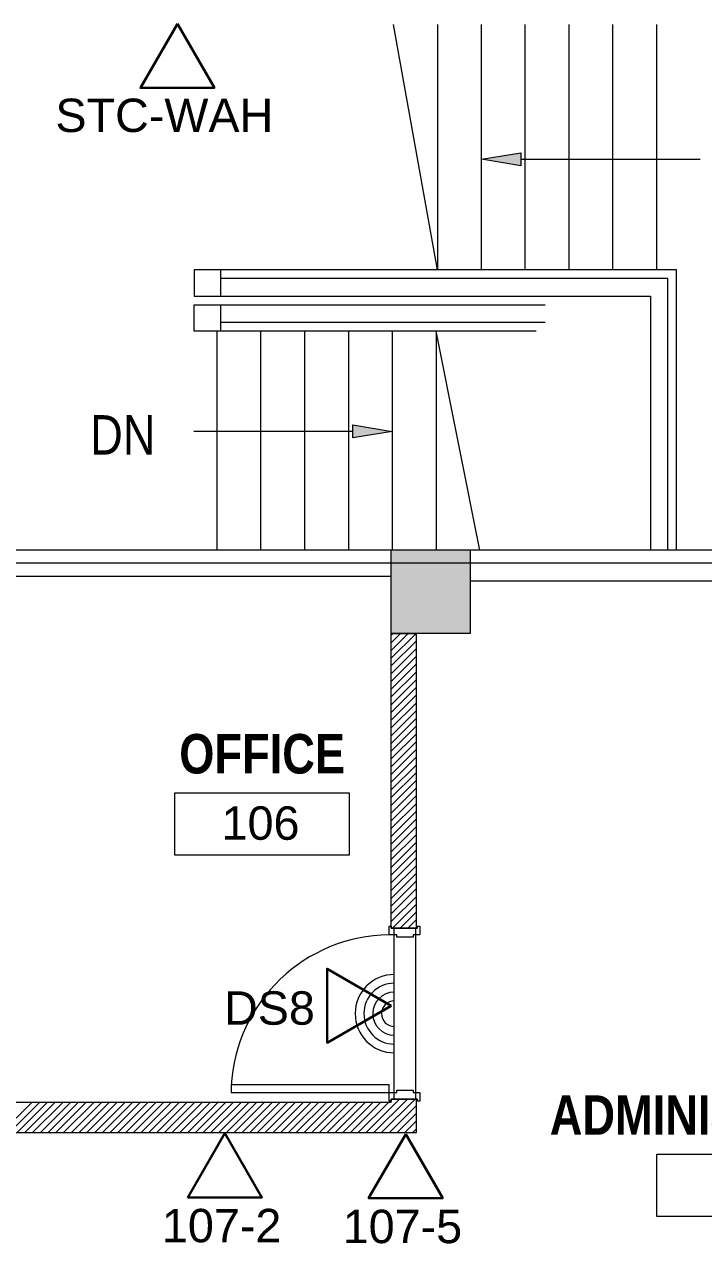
# Model space of a CAD drawing. Header units: inches. Extents: x 891 to 14187, y -1169 to 3232.
# Drawn here: x 4779.9 to 4934.8, y 2285.2 to 2563.4 of the extents above; entities that cross this region are included whole.
import ezdxf

# ---------------------------------------------------------------- set-up
doc = ezdxf.new("R2010")
doc.units = ezdxf.units.IN
doc.header["$MEASUREMENT"] = 0
doc.linetypes.add('IMPORT-IMPORT-HIDDEN2', pattern=[0.1875, 0.125, -0.0625])
doc.linetypes.add('IMPORT-IMPORT-PHANTOM2', pattern=[1.25, 0.625, -0.125, 0.125, -0.125, 0.125, -0.125])
doc.layers.add('_DROPS_IDFS', color=7, linetype='Continuous')
for name, color, linetype, lineweight in [('_OPTEC_LAYER', 1, 'Continuous', 30), ('A-ANNO-RM TAG', 7, 'Continuous', 9), ('A-DOOR', 7, 'Continuous', 9), ('A-DOOR-HEAD', 7, 'IMPORT-IMPORT-HIDDEN2', 9), ('A-Hatch', 7, 'Continuous', 9), ('A-HATCH-1HR', 7, 'Continuous', 9), ('A-STAIR-EX_G', 7, 'Continuous', 9), ('A-WALL-INT NEW', 7, 'Continuous', 9), ('EX-EXT-CORE', 7, 'Continuous', 9), ('MUC-Text', 7, 'Continuous', 9), ('SPEAKER', 10, 'Continuous', 20), ('WALL TYPE', 7, 'IMPORT-IMPORT-PHANTOM2', 9)]:
    doc.layers.add(name, color=color, linetype=linetype, lineweight=lineweight)
doc.styles.add('Arial', font='arial.ttf', dxfattribs={"height": 7.623})
doc.styles.add('Arial Narrow_1', font='ARIALN.TTF', dxfattribs={"height": 6.042903})
doc.styles.add('Arial Narrow_B', font='ARIALNB.TTF', dxfattribs={"height": 9})

msp = doc.modelspace()

# ---------------------------------------------------------------- hatches: boundary and pattern name
at = {"layer": 'A-Hatch'}
msp.add_hatch(color=9, dxfattribs=at).paths.add_polyline_path([(4869.25, 2424.42), (4881.57, 2424.42), (4881.57, 2443.42), (4863.57, 2443.42), (4863.57, 2424.42)])
at = {"layer": 'MUC-Text'}
for points in [[(4893.12, 2531.13), (4893.12, 2534.13), (4884.12, 2532.63)], [(4854.79, 2469.02), (4863.79, 2470.52), (4854.79, 2472.02)]]:
    msp.add_hatch(color=8, dxfattribs=at).paths.add_polyline_path(points)

# ---------------------------------------------------------------- linework, layer by layer
at = {"layer": '_DROPS_IDFS', "color": 1, "lineweight": 30}
for points in [[(4863.58, 2339.47), (4848.96, 2347.91), (4848.96, 2331.02)], [(4825.65, 2310.34), (4817.21, 2295.72), (4834.09, 2295.72)], [(4866.86, 2310.14), (4858.42, 2295.52), (4875.31, 2295.52)]]:
    msp.add_lwpolyline(points, close=True, dxfattribs=at)
at = {"layer": '_OPTEC_LAYER', "color": 1, "lineweight": 30}
msp.add_lwpolyline([(4814.81, 2563.51), (4806.37, 2548.89), (4823.25, 2548.89)], close=True, dxfattribs=at)
at = {"layer": 'A-ANNO-RM TAG', "color": 9, "flags": 128}
for points in [[(4814.27, 2388.02), (4853.95, 2388.02), (4853.95, 2373.8), (4814.27, 2373.8)], [(4924.13, 2305.57), (4963.81, 2305.57), (4963.81, 2291.35), (4924.13, 2291.35)]]:
    msp.add_lwpolyline(points, close=True, dxfattribs=at)
at = {"layer": 'A-DOOR', "color": 8, "flags": 128}
for points in [[(4863.07, 2357.65), (4863.57, 2357.65), (4863.57, 2357.15), (4869.57, 2357.15), (4869.57, 2357.65), (4870.07, 2357.65), (4870.07, 2355.65), (4868.57, 2355.65), (4868.57, 2355.14), (4864.82, 2355.14), (4864.82, 2355.65), (4863.07, 2355.65)], [(4863.07, 2321.4), (4827.07, 2321.4), (4827.07, 2319.65), (4863.07, 2319.65)], [(4869.57, 2318.15), (4863.57, 2318.15), (4863.57, 2317.65), (4863.07, 2317.65), (4863.07, 2319.65), (4864.82, 2319.65), (4864.82, 2320.16), (4868.57, 2320.16), (4868.57, 2319.65), (4870.07, 2319.65), (4870.07, 2317.65), (4869.57, 2317.65)]]:
    msp.add_lwpolyline(points, close=True, dxfattribs=at)
at = {"layer": 'A-DOOR', "color": 55, "lineweight": 13, "flags": 128}
msp.add_lwpolyline([(4863.07, 2321.4), (4827.07, 2321.4), (4827.07, 2319.65), (4863.07, 2319.65)], close=True, dxfattribs=at)
at = {"layer": 'A-DOOR', "color": 8}
msp.add_arc((4863.52, 2319.16), 36.5, 90.7047, 176.8701, dxfattribs=at)
at = {"layer": 'A-DOOR-HEAD', "color": 8, "linetype": 'Continuous', "flags": 128}
msp.add_lwpolyline([(4869.14, 2357.15), (4864.14, 2357.15), (4864.14, 2318.15), (4869.14, 2318.15)], close=True, dxfattribs=at)
at = {"layer": 'A-HATCH-1HR', "color": 8}
for p, q in [((4863.57, 2424.07), (4863.92, 2424.42)), ((4863.57, 2422.3), (4865.69, 2424.42)), ((4863.57, 2420.53), (4867.46, 2424.42)), ((4863.57, 2418.76), (4869.22, 2424.42)), ((4863.57, 2416.99), (4869.25, 2422.68)), ((4863.57, 2415.23), (4869.25, 2420.91)), ((4863.57, 2413.46), (4869.25, 2419.14)), ((4863.57, 2411.69), (4869.25, 2417.37)), ((4863.57, 2409.92), (4869.25, 2415.61)), ((4863.57, 2408.16), (4869.25, 2413.84)), ((4863.57, 2406.39), (4869.25, 2412.07)), ((4863.57, 2404.62), (4869.25, 2410.3)), ((4863.57, 2402.85), (4869.25, 2408.54)), ((4863.57, 2401.08), (4869.25, 2406.77)), ((4863.57, 2399.32), (4869.25, 2405)), ((4863.57, 2397.55), (4869.25, 2403.23)), ((4863.57, 2395.78), (4869.25, 2401.46)), ((4863.57, 2394.01), (4869.25, 2399.7)), ((4863.57, 2392.25), (4869.25, 2397.93)), ((4863.57, 2390.48), (4869.25, 2396.16)), ((4863.57, 2388.71), (4869.25, 2394.39)), ((4863.57, 2386.94), (4869.25, 2392.63)), ((4863.57, 2385.17), (4869.25, 2390.86)), ((4863.57, 2383.41), (4869.25, 2389.09)), ((4863.57, 2381.64), (4869.25, 2387.32)), ((4863.57, 2379.87), (4869.25, 2385.55)), ((4863.57, 2378.1), (4869.25, 2383.79)), ((4863.57, 2376.34), (4869.25, 2382.02)), ((4863.57, 2374.57), (4869.25, 2380.25)), ((4863.57, 2372.8), (4869.25, 2378.48)), ((4863.57, 2371.03), (4869.25, 2376.72)), ((4863.57, 2369.27), (4869.25, 2374.95)), ((4863.57, 2367.5), (4869.25, 2373.18)), ((4863.57, 2365.73), (4869.25, 2371.41)), ((4863.57, 2363.96), (4869.25, 2369.64)), ((4863.57, 2362.19), (4869.25, 2367.88)), ((4863.57, 2360.43), (4869.25, 2366.11)), ((4863.57, 2358.66), (4869.25, 2364.34)), ((4863.83, 2357.15), (4869.25, 2362.57)), ((4865.6, 2357.15), (4869.25, 2360.81)), ((4867.37, 2357.15), (4869.25, 2359.04)), ((4869.13, 2357.15), (4869.25, 2357.27)), ((4857.76, 2310.42), (4865.49, 2318.15)), ((4859.52, 2310.42), (4867.26, 2318.15)), ((4861.29, 2310.42), (4869.02, 2318.15)), ((4863.57, 2318), (4863.72, 2318.15)), ((4774.67, 2310.42), (4781.67, 2317.42)), ((4776.44, 2310.42), (4783.44, 2317.42)), ((4778.21, 2310.42), (4785.21, 2317.42)), ((4779.97, 2310.42), (4786.97, 2317.42)), ((4781.74, 2310.42), (4788.74, 2317.42)), ((4783.51, 2310.42), (4790.51, 2317.42)), ((4785.28, 2310.42), (4792.28, 2317.42)), ((4787.04, 2310.42), (4794.04, 2317.42)), ((4788.81, 2310.42), (4795.81, 2317.42)), ((4790.58, 2310.42), (4797.58, 2317.42)), ((4792.35, 2310.42), (4799.35, 2317.42)), ((4794.12, 2310.42), (4801.12, 2317.42)), ((4795.88, 2310.42), (4802.88, 2317.42)), ((4797.65, 2310.42), (4804.65, 2317.42)), ((4799.42, 2310.42), (4806.42, 2317.42)), ((4801.19, 2310.42), (4808.19, 2317.42)), ((4802.95, 2310.42), (4809.95, 2317.42)), ((4804.72, 2310.42), (4811.72, 2317.42)), ((4806.49, 2310.42), (4813.49, 2317.42)), ((4808.26, 2310.42), (4815.26, 2317.42)), ((4810.03, 2310.42), (4817.03, 2317.42)), ((4811.79, 2310.42), (4818.79, 2317.42)), ((4813.56, 2310.42), (4820.56, 2317.42)), ((4815.33, 2310.42), (4822.33, 2317.42)), ((4817.1, 2310.42), (4824.1, 2317.42)), ((4818.86, 2310.42), (4825.86, 2317.42)), ((4820.63, 2310.42), (4827.63, 2317.42)), ((4822.4, 2310.42), (4829.4, 2317.42)), ((4824.17, 2310.42), (4831.17, 2317.42)), ((4825.94, 2310.42), (4832.94, 2317.42)), ((4827.7, 2310.42), (4834.7, 2317.42)), ((4829.47, 2310.42), (4836.47, 2317.42)), ((4831.24, 2310.42), (4838.24, 2317.42)), ((4833.01, 2310.42), (4840.01, 2317.42)), ((4834.77, 2310.42), (4841.77, 2317.42)), ((4836.54, 2310.42), (4843.54, 2317.42)), ((4838.31, 2310.42), (4845.31, 2317.42)), ((4840.08, 2310.42), (4847.08, 2317.42)), ((4841.85, 2310.42), (4848.85, 2317.42)), ((4843.61, 2310.42), (4850.61, 2317.42)), ((4845.38, 2310.42), (4852.38, 2317.42)), ((4847.15, 2310.42), (4854.15, 2317.42)), ((4848.92, 2310.42), (4855.92, 2317.42)), ((4850.68, 2310.42), (4857.68, 2317.42)), ((4852.45, 2310.42), (4859.45, 2317.42)), ((4854.22, 2310.42), (4861.22, 2317.42)), ((4855.99, 2310.42), (4862.99, 2317.42)), ((4863.06, 2310.42), (4869.25, 2316.61)), ((4864.83, 2310.42), (4869.25, 2314.84)), ((4866.59, 2310.42), (4869.25, 2313.08)), ((4868.36, 2310.42), (4869.25, 2311.31))]:
    msp.add_line(p, q, dxfattribs=at)
at = {"layer": 'A-STAIR-EX_G', "color": 8}
for p, q in [((4874.12, 2507.42), (4864.12, 2563.41)), ((4874.12, 2563.41), (4874.12, 2507.42)), ((4884.12, 2507.42), (4884.12, 2563.41)), ((4894.12, 2507.42), (4894.12, 2563.41)), ((4904.12, 2507.42), (4904.12, 2563.41)), ((4914.12, 2507.42), (4914.12, 2563.41)), ((4924.12, 2507.42), (4924.12, 2563.41)), ((4928.64, 2507.42), (4818.64, 2507.42)), ((4818.64, 2507.42), (4818.64, 2501.42)), ((4824.64, 2507.42), (4824.64, 2501.42)), ((4928.64, 2443.42), (4928.64, 2507.42)), ((4926.64, 2505.42), (4824.64, 2505.42)), ((4926.64, 2443.42), (4926.64, 2505.42)), ((4818.64, 2501.42), (4922.64, 2501.42)), ((4922.64, 2501.42), (4922.64, 2443.42)), ((4818.64, 2493.42), (4818.64, 2499.42)), ((4818.64, 2499.42), (4898.64, 2499.42)), ((4824.64, 2499.42), (4824.64, 2493.42)), ((4896.64, 2493.42), (4818.64, 2493.42)), ((4823.79, 2493.42), (4823.79, 2443.42)), ((4824.64, 2495.42), (4898.64, 2495.42)), ((4833.79, 2493.42), (4833.79, 2443.42)), ((4843.79, 2493.42), (4843.79, 2443.42)), ((4853.79, 2493.42), (4853.79, 2443.42)), ((4863.79, 2493.42), (4863.79, 2443.42)), ((4883.79, 2443.42), (4873.79, 2493.42)), ((4873.79, 2493.42), (4873.79, 2443.42))]:
    msp.add_line(p, q, dxfattribs=at)
at = {"layer": 'A-WALL-INT NEW', "color": 8}
for p, q in [((4863.57, 2357.15), (4863.57, 2424.42)), ((4863.57, 2424.42), (4869.25, 2424.42)), ((4869.25, 2424.42), (4869.25, 2357.15)), ((4869.25, 2357.15), (4863.57, 2357.15)), ((4863.57, 2317.42), (4863.57, 2318.15)), ((4863.57, 2318.15), (4869.25, 2318.15)), ((4869.25, 2318.15), (4869.25, 2310.42)), ((4734.55, 2317.42), (4786.21, 2317.42)), ((4786.21, 2317.42), (4789.59, 2317.42)), ((4789.59, 2317.42), (4863.57, 2317.42)), ((4869.25, 2310.42), (4732.08, 2310.42))]:
    msp.add_line(p, q, dxfattribs=at)
at = {"layer": 'EX-EXT-CORE', "color": 8, "flags": 128}
for points in [[(4863.57, 2437.42), (4704.79, 2437.42), (4704.79, 2430.41), (4687.79, 2430.41), (4687.79, 2435.49), (4677.79, 2435.49), (4677.79, 2439.99), (4670.29, 2439.99), (4670.29, 2464.99), (4677.79, 2464.99), (4677.79, 2469.49), (4696.79, 2469.49), (4696.79, 2471.89), (4708.79, 2471.89), (4708.79, 2463.42), (4718.79, 2463.42), (4718.79, 2437.42)], [(4881.57, 2436.42), (5008.27, 2436.42), (5008.27, 2443.42), (4718.79, 2443.42)], [(4881.57, 2443.42), (4881.57, 2424.42), (4863.57, 2424.42), (4863.57, 2443.42)]]:
    msp.add_lwpolyline(points, dxfattribs=at)
at = {"layer": 'MUC-Text', "color": 8}
for p, q in [((4884.12, 2532.63), (4893.12, 2534.13)), ((4893.12, 2531.13), (4884.12, 2532.63)), ((4893.12, 2534.13), (4893.12, 2531.13)), ((4893.12, 2532.63), (4925.01, 2532.63)), ((4925.01, 2532.63), (4934.01, 2532.63)), ((4854.79, 2469.02), (4854.79, 2472.02)), ((4854.79, 2472.02), (4863.79, 2470.52)), ((4827.55, 2470.52), (4818.55, 2470.52)), ((4854.79, 2470.52), (4827.55, 2470.52)), ((4863.79, 2470.52), (4854.79, 2469.02))]:
    msp.add_line(p, q, dxfattribs=at)
at = {"layer": 'SPEAKER', "color": 3}
for radius in [8.94, 6.94, 4.94, 2.93]:
    msp.add_arc((4864.28, 2337.65), radius, 90, 270, dxfattribs=at)
at = {"layer": 'WALL TYPE', "color": 8, "linetype": 'Continuous'}
msp.add_line((4702.78, 2440.53), (5002.93, 2440.53), dxfattribs=at)

# ---------------------------------------------------------------- texts
at = {"layer": '_OPTEC_LAYER', "char_height": 7.623, "attachment_point": 1, "style": 'Arial'}
for s, insert in [('STC-WAH', (4787, 2546.46)), ('DS8', (4825.45, 2342.75)), ('107-2', (4811.29, 2293.1)), ('107-5', (4852.5, 2292.9))]:
    msp.add_mtext_dynamic_manual_height_columns(s, width=5.9059, gutter_width=1, heights=[0.748], dxfattribs=dict(at, insert=insert))
at = {"layer": 'A-ANNO-RM TAG'}
for s, height, style, p in [('OFFICE', 9, 'Arial Narrow_B', (4815.24, 2392.46)), ('106', 7.623, 'Arial', (4824.89, 2377.33)), ('ADMINISTRATION', 9, 'Arial Narrow_B', (4899.71, 2310.01))]:
    msp.add_text(s, height=height, dxfattribs=dict(at, style=style)).set_placement(p)
at = {"layer": 'MUC-Text', "style": 'Arial Narrow_1'}
msp.add_text('DN', height=9, dxfattribs=at).set_placement((4794.93, 2465.23))

doc.saveas('drawing.dxf')
